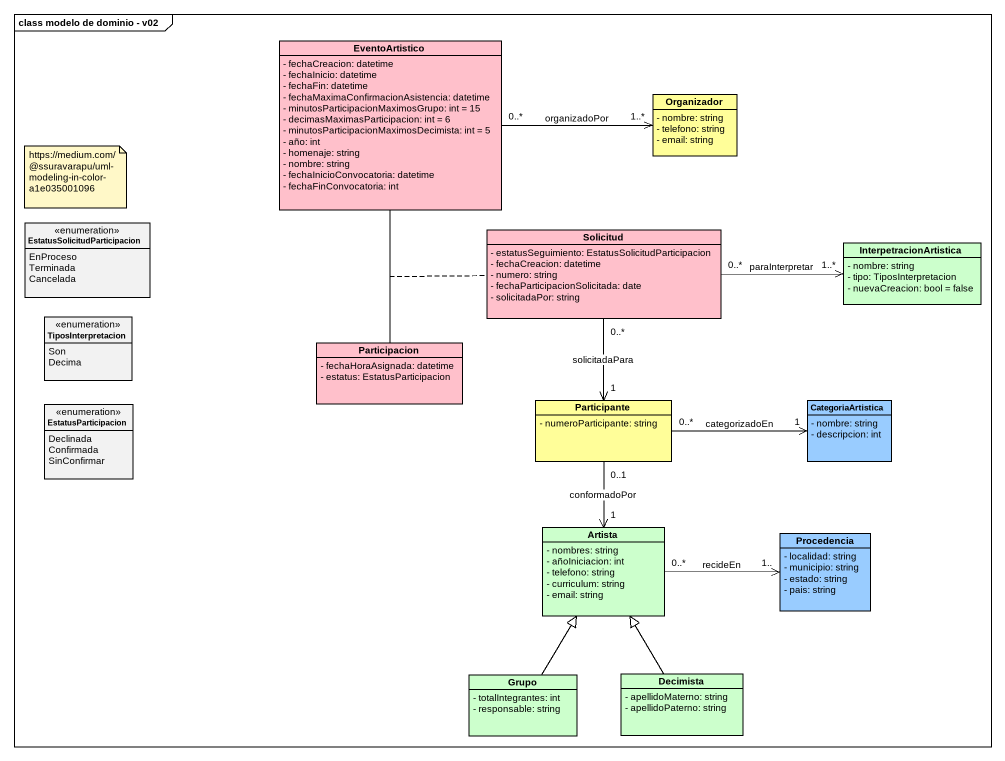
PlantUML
@startuml
mainframe class modelo de dominio - v02
hide circle
hide empty members
skinparam classAttributeIconSize 0
class EventoArtistico #FFC0CB {
  - fechaCreacion: datetime
  - fechaInicio: datetime
  - fechaFin: datetime
  - fechaMaximaConfirmacionAsistencia: datetime
  - minutosParticipacionMaximosGrupo: int = 15
  - decimasMaximasParticipacion: int = 6
  - minutosParticipacionMaximosDecimista: int = 5
  - año: int
  - homenaje: string
  - nombre: string
  - fechaInicioConvocatoria: datetime
  - fechaFinConvocatoria: int
}
class Organizador #FFFE99 {
  - nombre: string
  - telefono: string
  - email: string
}
enum "EstatusSolicitudParticipacion" as EstatusSolicitudParticipacio {
  EnProceso
  Terminada
  Cancelada
}
class Solicitud #FFC0CB {
  - estatusSeguimiento: EstatusSolicitudParticipacion
  - fechaCreacion: datetime
  - numero: string
  - fechaParticipacionSolicitada: date
  - solicitadaPor: string
}
class InterpetracionArtistica #CCFFCC {
  - nombre: string
  - tipo: TiposInterpretacion
  - nuevaCreacion: bool = false
}
enum TiposInterpretacion {
  Son
  Decima
}
class Participacion #FFC0CB {
  - fechaHoraAsignada: datetime
  - estatus: EstatusParticipacion
}
class Participante #FFFE99 {
  - numeroParticipante: string
}
class CategoriaArtistica #99CCFF {
  - nombre: string
  - descripcion: int
}
enum EstatusParticipacion {
  Declinada
  Confirmada
  SinConfirmar
}
class Artista #CCFFCC {
  - nombres: string
  - añoIniciacion: int
  - telefono: string
  - curriculum: string
  - email: string
}
class Procedencia #99CCFF {
  - localidad: string
  - municipio: string
  - estado: string
  - pais: string
}
class Grupo #CCFFCC {
  - totalIntegrantes: int
  - responsable: string
}
class Decimista #CCFFCC {
  - apellidoMaterno: string
  - apellidoPaterno: string
}
EventoArtistico "0..*" -right-> "1..*" Organizador : organizadoPor
EventoArtistico -- Participacion
(EventoArtistico, Participacion) .. Solicitud
Solicitud "0..*" -right-> "1..*" InterpetracionArtistica : paraInterpretar
Participante "1" <-up- "0..*" Solicitud : solicitadaPara
Participante "0..*" -right-> "1" CategoriaArtistica : categorizadoEn
Participante "0..1" --> "1" Artista : conformadoPor
Procedencia "1.." <-left- "0..*" Artista : recideEn
Grupo -up-|> Artista
Decimista -up-|> Artista
note as N1
  https://medium.com/@ssuravarapu/uml-modeling-in-color-a1e035001096
end note
@enduml
